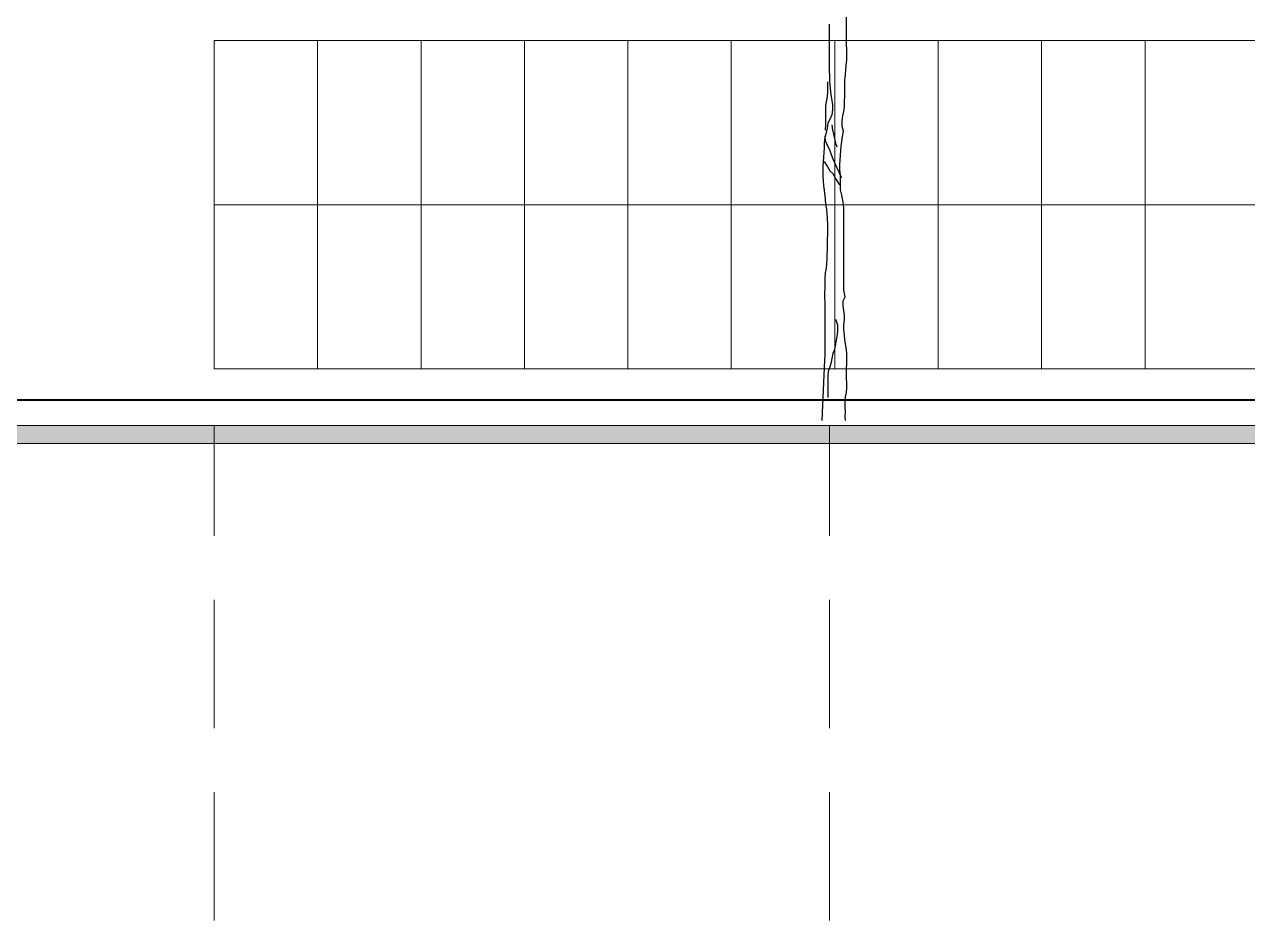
# Model space of a CAD drawing. Header units: millimetres. Extents: x 1564 to 2013, y 216 to 285.
# Drawn here: x 1697.41 to 1709.33, y 215.87 to 224.61 of the extents above; entities that cross this region are included whole.
import ezdxf

# ---------------------------------------------------------------- set-up
doc = ezdxf.new("R2010")
doc.units = ezdxf.units.MM
doc.header["$LTSCALE"] = 10
doc.linetypes.add('DASHED2', pattern=[0.375, 0.25, -0.125])
doc.layers.get('0').update_dxf_attribs({"color": 90})
for name, color, linetype, lineweight in [('cinza 03', 252, 'Continuous', 13), ('linha estutura', 252, 'Continuous', 13), ('pn 02', 16, 'Continuous', 20), ('PN 05', 50, 'Continuous', 40), ('PN-01', 90, 'Continuous', 13)]:
    doc.layers.add(name, color=color, linetype=linetype, lineweight=lineweight)
doc.layers.add('ÁRVORE PRESERVADA', color=252, linetype='Continuous')

# ---------------------------------------------------------------- blocks, each defined once
blk = doc.blocks.new('A$C338F7350')
for points in [[(5.322, 0), (5.317, 0.054), (5.322, 0.109), (5.317, 0.163), (5.317, 0.227), (5.321, 0.287), (5.331, 0.341), (5.336, 0.4), (5.336, 0.46), (5.331, 0.514), (5.331, 0.633), (5.336, 0.687), (5.336, 0.811), (5.331, 0.865), (5.311, 0.984), (5.306, 1.043), (5.301, 1.107), (5.301, 1.166), (5.306, 1.226), (5.306, 1.285), (5.301, 1.339), (5.291, 1.394), (5.291, 1.458), (5.315, 1.507), (5.301, 1.587), (5.3, 2.58), (5.295, 2.639), (5.275, 2.748), (5.26, 2.812), (5.26, 2.995), (5.25, 3.054), (5.25, 3.119), (5.255, 3.173), (5.259, 3.232), (5.269, 3.341), (5.274, 3.4), (5.284, 3.46), (5.294, 3.524), (5.279, 3.583), (5.279, 3.652), (5.289, 3.712), (5.299, 3.766), (5.308, 3.825), (5.308, 3.89), (5.313, 3.949), (5.313, 4.157), (5.318, 4.211), (5.328, 4.33), (5.338, 4.389), (5.337, 4.517), (5.332, 4.587), (5.332, 5.022)], [(5.12, 4.829), (5.12, 4.26), (5.125, 4.206), (5.125, 4.142), (5.13, 4.087), (5.14, 3.969), (5.16, 3.85), (5.16, 3.786), (5.155, 3.726), (5.106, 3.618), (5.096, 3.563), (5.067, 3.445), (5.062, 3.385), (5.062, 3.321), (5.057, 3.267), (5.052, 3.207), (5.042, 3.099), (5.042, 2.98), (5.047, 2.926), (5.052, 2.861), (5.062, 2.807), (5.072, 2.698), (5.077, 2.634), (5.087, 2.575), (5.097, 2.456), (5.102, 2.392), (5.102, 2.268), (5.097, 2.214), (5.097, 2.086), (5.093, 2.031), (5.093, 1.967), (5.083, 1.858), (5.073, 1.799), (5.068, 1.74), (5.068, 1.611), (5.063, 1.557), (5.063, 1.497), (5.068, 1.438), (5.069, 0.796), (5.064, 0.741), (5.03, 0.002)], [(5.101, 4.127), (5.101, 4.003), (5.096, 3.949), (5.076, 3.84), (5.076, 3.603), (5.071, 3.548), (5.071, 3.539)], [(5.155, 3.603), (5.16, 3.544), (5.175, 3.489), (5.185, 3.435), (5.2, 3.381), (5.215, 3.336)], [(5.067, 3.469), (5.072, 3.41), (5.096, 3.356), (5.126, 3.301), (5.146, 3.242), (5.166, 3.188), (5.215, 3.079), (5.24, 3.03), (5.265, 2.975), (5.275, 2.961)], [(5.062, 3.158), (5.097, 3.099), (5.131, 3.044), (5.171, 3.005), (5.195, 2.955), (5.225, 2.906), (5.245, 2.872)], [(5.109, 0.282), (5.109, 0.543), (5.114, 0.603), (5.133, 0.657), (5.148, 0.712), (5.168, 0.82), (5.192, 0.87), (5.202, 0.929), (5.212, 0.983), (5.222, 1.043), (5.227, 1.097), (5.227, 1.161), (5.207, 1.221), (5.207, 1.231)]]:
    blk.add_lwpolyline(points)

msp = doc.modelspace()

# ---------------------------------------------------------------- hatches: boundary and pattern name
at = {"layer": 'pn 02'}
h = msp.add_hatch(color=256, dxfattribs=at)
h.paths.add_polyline_path([(1687.255, 220.7), (1681.255, 220.7), (1681.255, 220.523), (1687.255, 220.523)])
h.paths.add_polyline_path([(1693.255, 220.7), (1687.255, 220.7), (1687.255, 220.523), (1693.255, 220.523)])
h.paths.add_polyline_path([(1699.255, 220.7), (1693.255, 220.7), (1693.255, 220.523), (1699.255, 220.523)])
h.paths.add_polyline_path([(1705.255, 220.7), (1699.255, 220.7), (1699.255, 220.523), (1705.255, 220.523)])
h = msp.add_hatch(color=256, dxfattribs=at)
h.paths.add_polyline_path([(1711.255, 220.7), (1705.255, 220.7), (1705.255, 220.523), (1711.255, 220.523)])
h.paths.add_polyline_path([(1717.255, 220.7), (1711.255, 220.7), (1711.255, 220.523), (1717.255, 220.523)])
h.paths.add_polyline_path([(1728.383, 220.7), (1717.255, 220.7), (1717.255, 220.523), (1728.383, 220.523)])

# ---------------------------------------------------------------- linework, layer by layer
at = {"layer": 'cinza 03'}
for p, q in [((1700.264, 224.45), (1700.264, 221.25)), ((1701.272, 224.45), (1701.272, 221.25)), ((1702.28, 224.45), (1702.28, 221.25)), ((1703.289, 224.45), (1703.289, 221.25)), ((1704.297, 224.45), (1704.297, 221.25)), ((1705.305, 224.45), (1705.305, 221.25)), ((1706.314, 224.45), (1706.314, 221.25)), ((1707.322, 224.45), (1707.322, 221.25)), ((1708.33, 224.45), (1708.33, 221.25)), ((1699.255, 222.85), (1714.38, 222.85))]:
    msp.add_line(p, q, dxfattribs=at)
at = {"layer": 'linha estutura', "linetype": 'DASHED2', "ltscale": 0.5}
for p, q in [((1699.255, 215.874), (1699.255, 220.7)), ((1705.255, 215.874), (1705.255, 220.7))]:
    msp.add_line(p, q, dxfattribs=at)
at = {"layer": 'pn 02'}
for p, q in [((1699.255, 224.45), (1714.38, 224.45)), ((1699.255, 224.45), (1699.255, 221.25)), ((1699.255, 221.25), (1714.38, 221.25))]:
    msp.add_line(p, q, dxfattribs=at)
at = {"layer": 'PN 05'}
msp.add_line((1639.13, 220.95), (1717.38, 220.95), dxfattribs=at)
at = {"layer": 'PN-01'}
for p, q in [((1632.321, 220.7), (1728.383, 220.7)), ((1632.321, 220.523), (1728.383, 220.523))]:
    msp.add_line(p, q, dxfattribs=at)

# ---------------------------------------------------------------- block references
at = {"layer": 'ÁRVORE PRESERVADA', "xscale": 0.7999999999999545, "yscale": 0.8000000000001819, "zscale": 0.8}
msp.add_blockref('A$C338F7350', (1701.154, 220.747), dxfattribs=at)

doc.saveas('drawing.dxf')
